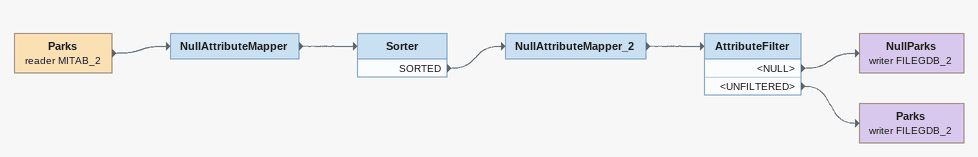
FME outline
Parks (reader MITAB_2)
    -> NullAttributeMapper
NullAttributeMapper
    -> Sorter
Sorter
    SORTED -> NullAttributeMapper_2
NullAttributeMapper_2
    -> AttributeFilter
AttributeFilter
    <NULL> -> NullParks (writer FILEGDB_2)
    <UNFILTERED> -> Parks (writer FILEGDB_2)
NullParks (writer FILEGDB_2)
Parks (writer FILEGDB_2)
